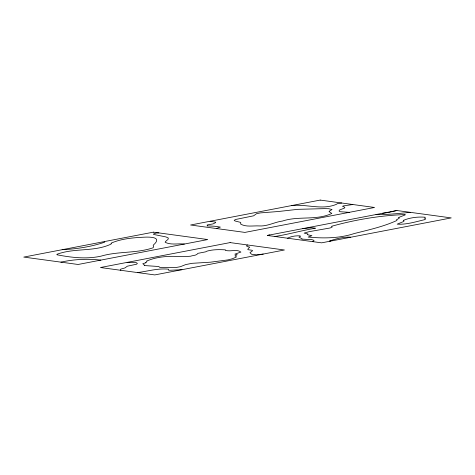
<?xml version="1.0" encoding="UTF-8"?>
<svg xmlns="http://www.w3.org/2000/svg" width="475" height="475" viewBox="0 0 475 475"><rect width="100%" height="100%" fill="white"/><g stroke="black" fill="none" stroke-linecap="round" stroke-linejoin="round"><path stroke-width="0.71" d="M312.859 241.656L314.017 240.73L313.821 240.303L311.832 239.638L301.809 239.121L301.952 238.664L298.977 237.185L300.568 236.235L299.962 235.873C295.777 235.594 291.294 236.289 287.535 238.207M120.288 270.228L120.822 269.123L124.996 267.906L127.33 266.202L136.675 264.189L137.37 263.358L135.624 262.313L127.074 262.402M247.445 244.958L246.584 245.771L246.875 246.323L249.743 247.202L248.265 248.455L247.819 249.66L252.047 250.272L252.563 250.764L249.957 252.67L251.625 254.297L256.375 254.802L263.251 254.066M395.723 210.746L388.36 212.521L382.351 213.317M377.15 214.32L375.963 214.635C387.351 214.736 398.852 213.513 410.222 212.331M216.339 228.517L220.358 227.086L214.694 226.243L207.029 225.874L207.605 225.643L207.189 224.954L213.026 223.903L215.709 222.591L215.632 222.152L210.081 221.255M267.336 235.458L269.699 234.977M60.919 262.147C73.957 259.237 87.691 258.602 100.789 260.116M274.93 236.491C288.646 234.329 301.773 230.5 315.453 228.214L311.891 227.709L302.83 228.612M181.967 269.693L169.7 270.281L168.447 270.127L168.542 269.194C157.967 268.043 147.856 271.296 137.524 272.573M341.697 203.003L337.565 203.567L336.27 204.387C321.967 210.348 306.541 203.876 291.739 205.556M352.836 204.517L343.336 205.912L342.534 206.298L344.88 207.296L344.423 208.109L339.53 209.992L339.025 211.031L340.118 211.708L349.297 212.331M158.822 232.893L156.322 233.017L153.888 233.748L153.478 234.407L166.036 236.948L168.376 238.064L167.978 239.43L165.413 241.591L165.163 242.268C170.887 245.284 178.107 243.307 184.395 244.043M62.148 249.702C76.558 249.019 90.998 246.816 104.69 242.185L104.565 241.543M330.44 241.146L329.525 241.021C335.956 238.777 343.413 236.877 350.36 237.108L350.598 237.268M403.667 220.263L403.976 221.237L403.459 221.588L397.195 224.158C406.558 224.788 416.254 221.611 425.333 219.498L424.804 218.886L425.547 218.518L424.715 217.96L425.279 217.253C418.048 216.63 410.4 217.514 403.667 220.263M146.917 261.012L146.508 262.135L145.617 262.586L145.89 262.782L142.809 263.696L144.471 265.08L144.186 265.537L158.888 266.528L159.63 267.318L161.221 267.55L176.077 267.508L180.453 266.677L185.695 264.587L192.031 263.322L210.532 262.182L228.03 259.89L232.429 258.727L236.289 257.07L236.33 256.637L234.971 255.882L237.221 254.743L234.852 254.167L240.89 252.071C236.746 248.704 230.399 252.041 225.34 250.289L225.393 249.856C219.296 249.512 212.877 249.428 206.975 251.156L205.574 251.863L197.903 253.347C196.62 255.669 192.856 255.301 190.523 256.221C185.072 256.642 179.526 256.524 174.07 256.334C164.896 256.209 154.933 257.379 146.917 261.012M329.199 211.268L329.163 211.672L331.811 213.435C316.582 220.75 298.407 215.686 282.483 221.053C274.592 222.051 267.502 226.45 259.261 225.934C253.199 225.572 245.824 227.299 240.534 223.986L240.867 223.155L240.558 222.377L235.072 220.988L234.181 220.269L235.927 219.414L253.597 215.822L256.559 213.667L260.573 212.877L278.255 211.523L297.772 209.338L324.383 208.638L328.759 208.709L332.031 209.54L329.199 211.268M398.762 217.431L399.238 218.239L396.589 219.711L396.999 220.127L396.649 220.59C383.147 226.747 368.475 229.936 354.172 233.563C339.393 238.462 323.38 238.468 308.144 237.078L311.903 235.677L307.984 234.852L307.485 234.478L307.895 234.003L304.172 233.106L308.993 231.693L330.22 227.958L332.221 227.014L331.437 226.646L331.912 226.189C355.793 219.551 380.463 215.466 405.246 214.54L405.145 214.949L398.762 217.431M111.15 243.598L111.019 244.12C94.24 252.065 74.213 247.754 56.858 254.327L57.053 254.796C71.44 257.563 86.48 259.374 101.074 256.144C117.996 251.115 136.283 253.531 152.998 247.819L153.627 246.745L153.199 245.225C161.844 237.702 152.576 237.031 146.122 237.108C134.449 237.577 122.081 238.426 111.298 243.069L111.15 243.598M153.401 232.156L23.75 257.088L78.09 264.48L207.741 239.548L153.401 232.156M320.215 200.082L190.564 225.007L244.904 232.406L374.555 207.474L320.215 200.082M230.096 242.594L100.445 267.526L154.785 274.918L284.436 249.993L230.096 242.594M396.91 210.52L267.259 235.452L321.599 242.844L451.25 217.912L396.91 210.52"/></g></svg>
